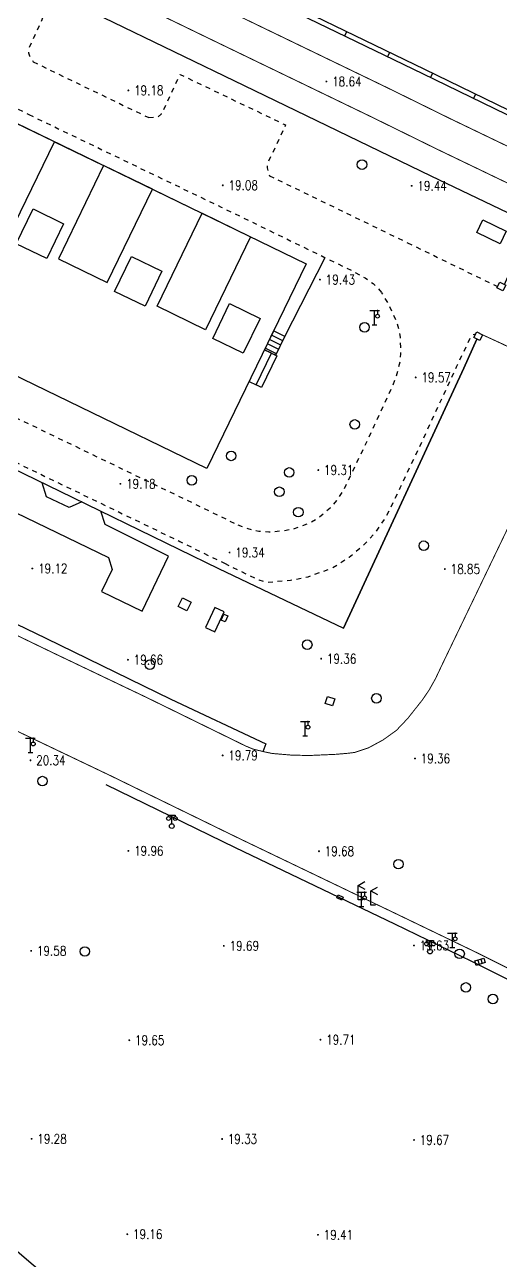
# Model space of a CAD drawing. Extents: x 404846 to 408477, y 3390929 to 3392894.
# Drawn here: x 407760.6 to 407810.4, y 3391611.7 to 3391741.2 of the extents above; entities that cross this region are included whole.
import ezdxf
from ezdxf.enums import TextEntityAlignment as Align

# ---------------------------------------------------------------- set-up
doc = ezdxf.new("R2010")
doc.units = 0
doc.header["$LTSCALE"] = 0.5
doc.header["$PDSIZE"] = 0.2
doc.linetypes.add('X6', pattern=[2, 1, -1])
doc.layers.get('0').update_dxf_attribs({"linetype": 'CONTINUOUS'})
doc.layers.add('ASSIST', color=7, linetype='CONTINUOUS', plot=False)
for name, color, linetype in [('DLDW', 11, 'CONTINUOUS'), ('DLSS', 4, 'CONTINUOUS'), ('DMTZ', 3, 'CONTINUOUS'), ('FZTZ', 7, 'CONTINUOUS'), ('GCD', 1, 'CONTINUOUS'), ('GXYZ', 2, 'CONTINUOUS'), ('JMD', 6, 'CONTINUOUS'), ('SXSS', 5, 'CONTINUOUS'), ('ZBTZ', 3, 'CONTINUOUS')]:
    doc.layers.add(name, color=color, linetype=linetype)
doc.styles.add('HZ', font='rs.shx', dxfattribs={"width": 0.8, "bigfont": 'hztxt.shx'})
doc.linetypes.add('10422', pattern='A,0.75,[150,AAA.SHX,S=0.5,R=0,X=0,Y=0.5],1.5,[177,AAA.SHX,S=1,R=0,X=0,Y=0.4],0.75', length=3)
doc.linetypes.add('1161', pattern='A,0,[149,AAA.SHX,S=0.15,R=0,X=0,Y=0],-1.6', length=1.6)
doc.linetypes.add('444', pattern='A,4.5,[145,AAA.SHX,S=1,R=0,X=0,Y=1],4.5,-0.5,[146,AAA.SHX,S=1,R=0,X=0,Y=0],-0.5', length=10)

# ---------------------------------------------------------------- blocks, each defined once
blk = doc.blocks.new('gc097')
for p, q in [((-0.7, 2), (-0.7, 2.3)), ((-0.7, 2.3), (0.7, 2.3)), ((0, 0.5), (0, 2.3)), ((0.7, 2.3), (0.7, 2))]:
    blk.add_line(p, q)
for centre, radius in [((-0.7, 1.6), 0.4), ((0, 0), 0.5), ((0.73, 1.6), 0.4)]:
    blk.add_circle(centre, radius)
blk = doc.blocks.new('gc052')
for p, q in [((0, 3), (1.39, 3.8)), ((0, 3), (1.39, 2.2)), ((0, 0), (0, 3)), ((1, 0), (0, 0))]:
    blk.add_line(p, q)
blk = doc.blocks.new('gc063')
for p, q in [((-1, 3), (1, 3)), ((0, 0), (0, 3)), ((0.6, 3), (0.6, 2.2)), ((-0.5, 0), (0.5, 0))]:
    blk.add_line(p, q)
blk.add_circle((0.6, 1.8), 0.4)
blk.add_point((0.6, 3))
blk.add_point((0.6, 3))
blk = doc.blocks.new('GC200')
at = {"linetype": 'Continuous', "const_width": 0.2, "flags": 128}
blk.add_lwpolyline([(-0.1, 0, 1), (0.1, 0, 1)], format="xyb", close=True, dxfattribs=at)
blk = doc.blocks.new('gc188')
blk.add_circle((0, 0), 1)
blk = doc.blocks.new('gc041')
for p, q in [((-1, 0.5), (1, 0.5)), ((-1, -0.5), (-1, 0.5)), ((-0.33, 0.5), (-0.33, -0.5)), ((0.33, 0.5), (0.33, -0.5)), ((1, 0.5), (1, -0.5)), ((1, -0.5), (-1, -0.5))]:
    blk.add_line(p, q)

msp = doc.modelspace()

# ---------------------------------------------------------------- linework, layer by layer
at = {"layer": 'ASSIST', "linetype": 'Continuous', "elevation": 20.198, "flags": 128}
msp.add_lwpolyline([(407786.909, 3391706.533), (407787.864, 3391708.501), (407786.671, 3391709.08), (407785.717, 3391707.111), (407786.909, 3391706.533)], close=True, dxfattribs=at)
at = {"layer": 'ASSIST', "linetype": 'Continuous', "elevation": 33.577, "flags": 128}
msp.add_lwpolyline([(407767.707, 3391605.855), (407749.178, 3391621.675), (407727.473, 3391640.048), (407717.63, 3391628.421), (407739.31, 3391610.068)], dxfattribs=at)
at = {"layer": 'DLSS', "linetype": 'X6', "flags": 128}
for points, elevation in [([(407704.903, 3391758.72), (407718.529, 3391752.332), (407734.862, 3391744.463), (407753.351, 3391735.554), (407761.021, 3391731.761)], 19.226), ([(407748.565, 3391743.587), (407749.291, 3391743.707), (407749.856, 3391743.874), (407750.044, 3391744.141), (407751.882, 3391748.029), (407762.861, 3391742.778), (407760.999, 3391738.691), (407760.968, 3391738.21), (407761.095, 3391737.904), (407761.47, 3391737.294)], 19.321), ([(407761.47, 3391737.294), (407763.308, 3391736.385)], 19.361), ([(407763.258, 3391736.41), (407773.576, 3391731.444)], 18.861), ([(407773.576, 3391731.444), (407774.535, 3391731.499), (407774.928, 3391731.845), (407775.166, 3391732.281), (407776.867, 3391735.971), (407787.918, 3391730.67), (407785.986, 3391726.503), (407785.987, 3391726.177), (407786.228, 3391725.346)], 19.112), ([(407761.021, 3391731.761), (407781.173, 3391722.062), (407794.929, 3391715.383), (407796.266, 3391714.64), (407797.101, 3391714.053), (407797.584, 3391713.576), (407798.018, 3391713.074)], 19.425), ([(407786.228, 3391725.346), (407800.718, 3391718.322)], 19.448), ([(407800.718, 3391718.322), (407810.152, 3391713.727)], 19.019), ([(407782.913, 3391688.771), (407783.976, 3391688.377), (407785.133, 3391688.112), (407786.171, 3391688.027), (407787.703, 3391688.157), (407788.877, 3391688.384), (407790.505, 3391688.98), (407791.487, 3391689.607), (407792.583, 3391690.534), (407793.312, 3391691.313), (407793.921, 3391692.219), (407795.221, 3391694.893), (407797.224, 3391699.152), (407799.148, 3391703.331), (407799.549, 3391704.304), (407799.936, 3391705.903), (407800.023, 3391706.675), (407799.999, 3391707.375), (407799.966, 3391708.434), (407799.822, 3391709.262), (407799.583, 3391710.013), (407798.673, 3391711.993), (407798.018, 3391713.074)], 19.035), ([(407781.513, 3391684.737), (407782.923, 3391684.05), (407785.135, 3391682.994), (407785.749, 3391682.8), (407786.179, 3391682.776), (407788.424, 3391682.966), (407790.283, 3391683.326), (407792.84, 3391684.262), (407794.599, 3391685.385), (407796.196, 3391686.736), (407797.419, 3391688.044), (407798.467, 3391689.601), (407799.943, 3391692.635), (407801.969, 3391696.944), (407803.947, 3391701.24), (407805.855, 3391705.34), (407807.343, 3391708.455), (407807.543, 3391708.692), (407807.858, 3391708.778)], 19.045), ([(407748.779, 3391705.251), (407778.668, 3391690.833), (407782.913, 3391688.771)], 19.199), ([(407746.945, 3391701.449), (407776.829, 3391687.034), (407781.513, 3391684.737)], 19.199)]:
    msp.add_lwpolyline(points, dxfattribs=dict(at, elevation=elevation))
at = {"layer": 'DLSS', "linetype": 'Continuous', "const_width": 0.1, "flags": 128}
for points, elevation in [([(407770.486, 3391748.156), (407782.305, 3391742.43), (407798.6, 3391734.564), (407805.282, 3391731.278)], 18.898), ([(407768.97, 3391745.026), (407780.791, 3391739.299), (407797.077, 3391731.437), (407803.747, 3391728.157)], 18.898), ([(407805.254, 3391731.292), (407817.758, 3391725.28), (407822.544, 3391722.926)], 18.694), ([(407803.747, 3391728.157), (407816.237, 3391722.152), (407821.523, 3391719.552)], 18.694), ([(407808.584, 3391708.671), (407810.59, 3391707.751), (407814.29, 3391705.954), (407814.851, 3391705.618), (407815.391, 3391705.175), (407815.776, 3391704.781), (407816.487, 3391703.63), (407816.654, 3391703.264), (407816.861, 3391702.401), (407816.946, 3391701.39), (407816.9, 3391700.694), (407816.825, 3391700.238), (407816.48, 3391699.367), (407810.893, 3391687.744), (407804.31, 3391674.064), (407803.653, 3391672.676)], 19.109), ([(407773.425, 3391670.647), (407763.691, 3391675.29), (407750.393, 3391681.71), (407737.616, 3391687.891)], 20.66), ([(407769.539, 3391662.5), (407759.786, 3391667.152), (407746.465, 3391673.583), (407733.734, 3391679.774)], 20.66), ([(407783.74, 3391665.593), (407784.538, 3391665.261), (407785.748, 3391664.973), (407786.525, 3391664.811), (407788.488, 3391664.644), (407790.349, 3391664.595), (407793.207, 3391664.723), (407794.481, 3391664.833), (407795.147, 3391664.915), (407796.614, 3391665.401), (407798.136, 3391666.224), (407799.539, 3391667.228), (407800.715, 3391668.465), (407802.263, 3391670.417), (407803.007, 3391671.517), (407803.653, 3391672.676)], 19.536), ([(407773.425, 3391670.647), (407783.74, 3391665.593)], 20.01), ([(407769.539, 3391662.5), (407783.077, 3391655.899), (407799.781, 3391647.884), (407807.875, 3391643.985), (407817.628, 3391639.124), (407822.978, 3391636.301), (407826.659, 3391634.245), (407831.507, 3391631.386), (407836.324, 3391628.038), (407840.218, 3391624.97), (407844.069, 3391621.647), (407847.483, 3391618.233)], 19.235)]:
    msp.add_lwpolyline(points, dxfattribs=dict(at, elevation=elevation))
at = {"layer": 'DMTZ', "linetype": '10422', "flags": 128}
for points, elevation in [([(407807.973, 3391708.229), (407806.615, 3391705.176), (407794.004, 3391677.927)], 19.5), ([(407734.06, 3391693.044), (407733.161, 3391691.186), (407741.161, 3391687.292), (407749.163, 3391683.437), (407756.528, 3391679.914), (407762.784, 3391676.902), (407775.904, 3391670.509)], 20.681)]:
    msp.add_lwpolyline(points, dxfattribs=dict(at, elevation=elevation))
at = {"layer": 'FZTZ', "linetype": 'Continuous', "flags": 128}
for points, elevation in [([(407808.608, 3391720.712), (407811.052, 3391719.55), (407810.423, 3391718.226), (407807.979, 3391719.388), (407808.608, 3391720.712)], 18.869), ([(407778.039, 3391680.668), (407777.586, 3391679.761), (407776.677, 3391680.216), (407777.13, 3391681.122), (407778.039, 3391680.668)], 19.282), ([(407780.519, 3391680.118), (407779.519, 3391678.021), (407780.496, 3391677.555), (407781.496, 3391679.651), (407780.519, 3391680.118)], 19.266), ([(407781.868, 3391679.233), (407781.6, 3391678.602), (407781.169, 3391678.785), (407781.437, 3391679.416), (407781.868, 3391679.233)], 20.504), ([(407792.305, 3391670.78), (407793.084, 3391670.536), (407792.85, 3391669.79), (407792.071, 3391670.034), (407792.305, 3391670.78)], 19.733), ([(407793.449, 3391650.003), (407793.97, 3391649.758), (407793.828, 3391649.456), (407793.307, 3391649.701), (407793.449, 3391650.003)], 20.758)]:
    msp.add_lwpolyline(points, close=True, dxfattribs=dict(at, elevation=elevation))
at = {"layer": 'JMD', "linetype": 'Continuous'}
for p, q in [((407786.671, 3391709.08), (407785.717, 3391707.111)), ((407787.864, 3391708.501), (407786.671, 3391709.08)), ((407787.209, 3391707.151), (407786.017, 3391707.73)), ((407787.427, 3391707.601), (407786.235, 3391708.18)), ((407787.646, 3391708.051), (407786.453, 3391708.63)), ((407786.909, 3391706.533), (407787.864, 3391708.501)), ((407786.991, 3391706.702), (407785.799, 3391707.28))]:
    msp.add_line(p, q, dxfattribs=at)
at = {"layer": 'JMD', "linetype": 'Continuous', "flags": 128}
for points, elevation in [([(407753.491, 3391733.867), (407790.086, 3391716.122), (407779.687, 3391694.676), (407700.19, 3391733.224), (407710.589, 3391754.671), (407748.356, 3391736.357)], 31.808), ([(407763.707, 3391728.914), (407768.852, 3391726.419)], 31.454), ([(407773.971, 3391723.936), (407779.232, 3391721.385)], 31.454), ([(407784.11, 3391703.797), (407784.858, 3391703.434), (407786.465, 3391706.749), (407785.717, 3391707.111)], 28.874), ([(407786.465, 3391706.749), (407787.018, 3391706.48), (407785.411, 3391703.166), (407784.858, 3391703.434)], 26.274)]:
    msp.add_lwpolyline(points, dxfattribs=dict(at, elevation=elevation))
at = {"layer": 'JMD', "linetype": '444', "flags": 128}
for points, elevation in [([(407803.202, 3391725.319), (407783.624, 3391734.768), (407768.871, 3391741.893)], 21.426), ([(407810.865, 3391713.953), (407813.62, 3391720.295), (407803.202, 3391725.319)], 21.429), ([(407780.903, 3391684.209), (407794.004, 3391677.927), (407806.615, 3391705.176), (407807.973, 3391708.229)], 21.426), ([(407745.578, 3391701.314), (407754.292, 3391697.1), (407764.252, 3391692.283), (407780.903, 3391684.209)], 21.424)]:
    msp.add_lwpolyline(points, dxfattribs=dict(at, elevation=elevation))
at = {"layer": 'JMD', "linetype": 'Continuous', "flags": 128}
for points, elevation in [([(407763.707, 3391728.914), (407758.584, 3391731.397), (407753.831, 3391721.595), (407758.954, 3391719.111), (407763.707, 3391728.914)], 34.274), ([(407773.971, 3391723.936), (407768.852, 3391726.419), (407764.119, 3391716.658), (407769.239, 3391714.176), (407773.971, 3391723.936)], 34.478), ([(407764.664, 3391720.323), (407762.891, 3391716.664), (407759.703, 3391718.209), (407761.475, 3391721.868), (407764.664, 3391720.323)], 32.062), ([(407784.242, 3391718.956), (407779.52, 3391709.216), (407774.46, 3391711.67), (407779.183, 3391721.409), (407784.242, 3391718.956)], 34.614), ([(407774.967, 3391715.334), (407773.194, 3391711.674), (407770.005, 3391713.22), (407771.778, 3391716.879), (407774.967, 3391715.334)], 32.062), ([(407810.391, 3391714.195), (407811.01, 3391713.879), (407810.705, 3391713.281), (407810.085, 3391713.597), (407810.391, 3391714.195)], 21.828), ([(407785.249, 3391710.405), (407783.476, 3391706.745), (407780.287, 3391708.291), (407782.06, 3391711.95), (407785.249, 3391710.405)], 32.442), ([(407807.965, 3391708.987), (407808.584, 3391708.671), (407808.279, 3391708.073), (407807.659, 3391708.389), (407807.965, 3391708.987)], 21.828)]:
    msp.add_lwpolyline(points, close=True, dxfattribs=dict(at, elevation=elevation))
at = {"layer": 'SXSS', "linetype": 'Continuous'}
for p, q in [((407794.336, 3391740.452), (407794.117, 3391740.003)), ((407798.834, 3391738.27), (407798.616, 3391737.821)), ((407803.333, 3391736.087), (407803.114, 3391735.638)), ((407807.828, 3391733.898), (407807.609, 3391733.449))]:
    msp.add_line(p, q, dxfattribs=at)
at = {"layer": 'SXSS', "linetype": '10422', "elevation": 22.711, "flags": 128}
msp.add_lwpolyline([(408167.848, 3391711.483), (408157.476, 3391726.378), (408130.272, 3391730.162), (408109.43, 3391732.777), (408091.82, 3391735.157), (408071.419, 3391737.794), (408059.48, 3391737.491), (408046.723, 3391737.157), (408031.232, 3391736.62), (408012.414, 3391736.025), (407989.08, 3391735.534), (407976.129, 3391735.177), (407961.858, 3391734.698), (407950.285, 3391734.295), (407935.828, 3391733.927), (407921.958, 3391733.47), (407904.519, 3391732.956), (407896.532, 3391732.751), (407883.695, 3391732.3), (407882.224, 3391732.279), (407881.045, 3391732.336), (407879.735, 3391732.54), (407878.82, 3391732.805), (407877.691, 3391733.198), (407874.913, 3391734.561), (407869.848, 3391736.967), (407861.22, 3391741.161), (407858.263, 3391742.638), (407857.031, 3391743.085), (407855.218, 3391743.384), (407853.823, 3391743.483), (407852.539, 3391743.322), (407851.336, 3391743.111), (407850.427, 3391742.807), (407847.129, 3391741.408), (407839.309, 3391737.985), (407831.439, 3391734.598), (407824.4, 3391731.534), (407821.958, 3391730.499), (407820.827, 3391730.159), (407819.422, 3391729.825), (407818.017, 3391729.735), (407817.038, 3391729.782), (407815.253, 3391730.102), (407813.891, 3391730.483), (407812.39, 3391731.121), (407802.305, 3391736.031), (407782.338, 3391745.715), (407762.961, 3391755.147), (407751.481, 3391760.623), (407739.004, 3391766.69), (407723.224, 3391774.352), (407710.911, 3391780.266)], dxfattribs=at)
at = {"layer": 'SXSS', "color": 7, "linetype": 'Continuous', "elevation": 22.711, "flags": 128}
msp.add_lwpolyline([(407812.597, 3391731.576), (407802.524, 3391736.481), (407782.557, 3391746.165), (407763.178, 3391755.597), (407751.698, 3391761.073), (407739.223, 3391767.14), (407723.441, 3391774.802), (407711.128, 3391780.717)], dxfattribs=at)
at = {"layer": 'ZBTZ', "linetype": '1161', "flags": 128}
for points, elevation in [([(407787.864, 3391708.501), (407792.08, 3391716.766)], 19.439), ([(407766.555, 3391691.166), (407765.254, 3391690.572), (407762.864, 3391691.714), (407762.41, 3391693.174)], 19.132), ([(407758.518, 3391690.599), (407769.347, 3391685.348), (407769.742, 3391684.1), (407768.63, 3391681.79), (407772.91, 3391679.734), (407775.652, 3391685.493), (407769.001, 3391688.809), (407768.577, 3391690.186)], 19.179), ([(407775.904, 3391670.509), (407785.852, 3391665.838), (407785.538, 3391664.981)], 19.783), ([(407769.084, 3391661.567), (407782.625, 3391654.964), (407799.331, 3391646.948), (407807.418, 3391643.053), (407817.154, 3391638.2), (407822.482, 3391635.388), (407826.142, 3391633.344), (407830.946, 3391630.511), (407835.706, 3391627.203), (407839.557, 3391624.168), (407843.362, 3391620.886), (407846.693, 3391617.542)], 19.256)]:
    msp.add_lwpolyline(points, dxfattribs=dict(at, elevation=elevation))

# ---------------------------------------------------------------- block references
at = {"layer": 'DLDW', "linetype": 'Continuous', "xscale": 0.5, "yscale": 0.5}
for p in [(407775.998, 3391657.198, 20.074), (407803.063, 3391644.056, 19.594)]:
    msp.add_blockref('gc097', p, dxfattribs=at)
at = {"layer": 'DLSS', "linetype": 'Continuous', "xscale": 0.5, "yscale": 0.5}
for name, p in [('gc063', (407797.256, 3391709.726, 18.938)), ('gc063', (407789.973, 3391666.673, 19.426)), ('gc063', (407761.178, 3391664.907, 20.406)), ('gc052', (407795.521, 3391649.489, 19.606)), ('gc052', (407796.855, 3391648.918, 19.606)), ('gc063', (407795.892, 3391648.788, 19.606)), ('gc063', (407805.406, 3391644.492, 19.606))]:
    msp.add_blockref(name, p, dxfattribs=at)
at = {"layer": 'GCD', "linetype": 'Continuous'}
ref = msp.add_blockref('GC200', (407792.207, 3391735.22, 18.64), dxfattribs=dict(at, xscale=0.5, yscale=0.5, zscale=0.5))
ref.add_attrib('height', '18.64', dxfattribs={"linetype": 'Continuous', "height": 1, "style": 'HZ', "width": 0.8}).set_placement((407792.807, 3391735.22, 18.64), align=Align.MIDDLE_LEFT)
ref = msp.add_blockref('GC200', (407771.448, 3391734.289, 19.18), dxfattribs=dict(at, xscale=0.5, yscale=0.5, zscale=0.5))
ref.add_attrib('height', '19.18', dxfattribs={"linetype": 'Continuous', "height": 1, "style": 'HZ', "width": 0.8}).set_placement((407772.048, 3391734.289, 19.18), align=Align.MIDDLE_LEFT)
ref = msp.add_blockref('GC200', (407781.342, 3391724.345, 19.08), dxfattribs=dict(at, xscale=0.5, yscale=0.5, zscale=0.5))
ref.add_attrib('height', '19.08', dxfattribs={"linetype": 'Continuous', "height": 1, "style": 'HZ', "width": 0.8}).set_placement((407781.942, 3391724.345, 19.08), align=Align.MIDDLE_LEFT)
ref = msp.add_blockref('GC200', (407801.143, 3391724.287, 19.444), dxfattribs=dict(at, xscale=0.5, yscale=0.5, zscale=0.5))
ref.add_attrib('height', '19.44', dxfattribs={"linetype": 'Continuous', "height": 1, "style": 'HZ', "width": 0.8}).set_placement((407801.743, 3391724.287, 19.444), align=Align.MIDDLE_LEFT)
ref = msp.add_blockref('GC200', (407791.531, 3391714.461, 19.426), dxfattribs=dict(at, xscale=0.5, yscale=0.5, zscale=0.5))
ref.add_attrib('height', '19.43', dxfattribs={"linetype": 'Continuous', "height": 1, "style": 'HZ', "width": 0.8}).set_placement((407792.131, 3391714.461, 19.426), align=Align.MIDDLE_LEFT)
ref = msp.add_blockref('GC200', (407801.566, 3391704.218, 19.566), dxfattribs=dict(at, xscale=0.5, yscale=0.5, zscale=0.5))
ref.add_attrib('height', '19.57', dxfattribs={"linetype": 'Continuous', "height": 1, "style": 'HZ', "width": 0.8}).set_placement((407802.166, 3391704.218, 19.566), align=Align.MIDDLE_LEFT)
ref = msp.add_blockref('GC200', (407791.356, 3391694.507, 19.313), dxfattribs=dict(at, xscale=0.5, yscale=0.5, zscale=0.5))
ref.add_attrib('height', '19.31', dxfattribs={"linetype": 'Continuous', "height": 1, "style": 'HZ', "width": 0.8}).set_placement((407791.956, 3391694.507, 19.313), align=Align.MIDDLE_LEFT)
ref = msp.add_blockref('GC200', (407770.613, 3391693.064, 19.18), dxfattribs=dict(at, xscale=0.5, yscale=0.5, zscale=0.5))
ref.add_attrib('height', '19.18', dxfattribs={"linetype": 'Continuous', "height": 1, "style": 'HZ', "width": 0.8}).set_placement((407771.213, 3391693.064, 19.18), align=Align.MIDDLE_LEFT)
ref = msp.add_blockref('GC200', (407782.052, 3391685.872, 19.342), dxfattribs=dict(at, xscale=0.5, yscale=0.5, zscale=0.5))
ref.add_attrib('height', '19.34', dxfattribs={"linetype": 'Continuous', "height": 1, "style": 'HZ', "width": 0.8}).set_placement((407782.652, 3391685.872, 19.342), align=Align.MIDDLE_LEFT)
ref = msp.add_blockref('GC200', (407761.384, 3391684.196, 19.12), dxfattribs=dict(at, xscale=0.5, yscale=0.5, zscale=0.5))
ref.add_attrib('height', '19.12', dxfattribs={"linetype": 'Continuous', "height": 1, "style": 'HZ', "width": 0.8}).set_placement((407761.984, 3391684.196, 19.12), align=Align.MIDDLE_LEFT)
ref = msp.add_blockref('GC200', (407804.622, 3391684.133, 18.848), dxfattribs=dict(at, xscale=0.5, yscale=0.5, zscale=0.5))
ref.add_attrib('height', '18.85', dxfattribs={"linetype": 'Continuous', "height": 1, "style": 'HZ', "width": 0.8}).set_placement((407805.222, 3391684.133, 18.848), align=Align.MIDDLE_LEFT)
ref = msp.add_blockref('GC200', (407771.4, 3391674.63, 19.658), dxfattribs=dict(at, xscale=0.5, yscale=0.5, zscale=0.5))
ref.add_attrib('height', '19.66', dxfattribs={"linetype": 'Continuous', "height": 1, "style": 'HZ', "width": 0.8}).set_placement((407772, 3391674.63, 19.658), align=Align.MIDDLE_LEFT)
ref = msp.add_blockref('GC200', (407791.654, 3391674.742, 19.355), dxfattribs=dict(at, xscale=0.5, yscale=0.5, zscale=0.5))
ref.add_attrib('height', '19.36', dxfattribs={"linetype": 'Continuous', "height": 1, "style": 'HZ', "width": 0.8}).set_placement((407792.254, 3391674.742, 19.355), align=Align.MIDDLE_LEFT)
ref = msp.add_blockref('GC200', (407781.332, 3391664.61, 19.788), dxfattribs=dict(at, xscale=0.5, yscale=0.5, zscale=0.5))
ref.add_attrib('height', '19.79', dxfattribs={"linetype": 'Continuous', "height": 1, "style": 'HZ', "width": 0.8}).set_placement((407781.932, 3391664.61, 19.788), align=Align.MIDDLE_LEFT)
ref = msp.add_blockref('GC200', (407761.184, 3391664.096, 20.34), dxfattribs=dict(at, xscale=0.5, yscale=0.5, zscale=0.5))
ref.add_attrib('height', '20.34', dxfattribs={"linetype": 'Continuous', "height": 1, "style": 'HZ', "width": 0.8}).set_placement((407761.784, 3391664.096, 20.34), align=Align.MIDDLE_LEFT)
ref = msp.add_blockref('GC200', (407801.49, 3391664.279, 19.355), dxfattribs=dict(at, xscale=0.5, yscale=0.5, zscale=0.5))
ref.add_attrib('height', '19.36', dxfattribs={"linetype": 'Continuous', "height": 1, "style": 'HZ', "width": 0.8}).set_placement((407802.09, 3391664.279, 19.355), align=Align.MIDDLE_LEFT)
ref = msp.add_blockref('GC200', (407771.449, 3391654.603, 19.964), dxfattribs=dict(at, xscale=0.5, yscale=0.5, zscale=0.5))
ref.add_attrib('height', '19.96', dxfattribs={"linetype": 'Continuous', "height": 1, "style": 'HZ', "width": 0.8}).set_placement((407772.049, 3391654.603, 19.964), align=Align.MIDDLE_LEFT)
ref = msp.add_blockref('GC200', (407791.427, 3391654.567, 19.676), dxfattribs=dict(at, xscale=0.5, yscale=0.5, zscale=0.5))
ref.add_attrib('height', '19.68', dxfattribs={"linetype": 'Continuous', "height": 1, "style": 'HZ', "width": 0.8}).set_placement((407792.027, 3391654.567, 19.676), align=Align.MIDDLE_LEFT)
ref = msp.add_blockref('GC200', (407761.257, 3391644.131, 19.584), dxfattribs=dict(at, xscale=0.5, yscale=0.5, zscale=0.5))
ref.add_attrib('height', '19.58', dxfattribs={"linetype": 'Continuous', "height": 1, "style": 'HZ', "width": 0.8}).set_placement((407761.857, 3391644.131, 19.584), align=Align.MIDDLE_LEFT)
ref = msp.add_blockref('GC200', (407781.452, 3391644.653, 19.692), dxfattribs=dict(at, xscale=0.5, yscale=0.5, zscale=0.5))
ref.add_attrib('height', '19.69', dxfattribs={"linetype": 'Continuous', "height": 1, "style": 'HZ', "width": 0.8}).set_placement((407782.052, 3391644.653, 19.692), align=Align.MIDDLE_LEFT)
ref = msp.add_blockref('GC200', (407801.381, 3391644.686, 19.628), dxfattribs=dict(at, xscale=0.5, yscale=0.5, zscale=0.5))
ref.add_attrib('height', '19.63', dxfattribs={"linetype": 'Continuous', "height": 1, "style": 'HZ', "width": 0.8}).set_placement((407801.981, 3391644.686, 19.628), align=Align.MIDDLE_LEFT)
ref = msp.add_blockref('GC200', (407771.543, 3391634.763, 19.648), dxfattribs=dict(at, xscale=0.5, yscale=0.5, zscale=0.5))
ref.add_attrib('height', '19.65', dxfattribs={"linetype": 'Continuous', "height": 1, "style": 'HZ', "width": 0.8}).set_placement((407772.143, 3391634.763, 19.648), align=Align.MIDDLE_LEFT)
ref = msp.add_blockref('GC200', (407791.579, 3391634.817, 19.708), dxfattribs=dict(at, xscale=0.5, yscale=0.5, zscale=0.5))
ref.add_attrib('height', '19.71', dxfattribs={"linetype": 'Continuous', "height": 1, "style": 'HZ', "width": 0.8}).set_placement((407792.179, 3391634.817, 19.708), align=Align.MIDDLE_LEFT)
ref = msp.add_blockref('GC200', (407761.302, 3391624.428, 19.28), dxfattribs=dict(at, xscale=0.5, yscale=0.5, zscale=0.5))
ref.add_attrib('height', '19.28', dxfattribs={"linetype": 'Continuous', "height": 1, "style": 'HZ', "width": 0.8}).set_placement((407761.902, 3391624.428, 19.28), align=Align.MIDDLE_LEFT)
ref = msp.add_blockref('GC200', (407781.268, 3391624.413, 19.326), dxfattribs=dict(at, xscale=0.5, yscale=0.5, zscale=0.5))
ref.add_attrib('height', '19.33', dxfattribs={"linetype": 'Continuous', "height": 1, "style": 'HZ', "width": 0.8}).set_placement((407781.868, 3391624.413, 19.326), align=Align.MIDDLE_LEFT)
ref = msp.add_blockref('GC200', (407801.387, 3391624.312, 19.669), dxfattribs=dict(at, xscale=0.5, yscale=0.5, zscale=0.5))
ref.add_attrib('height', '19.67', dxfattribs={"linetype": 'Continuous', "height": 1, "style": 'HZ', "width": 0.8}).set_placement((407801.987, 3391624.312, 19.669), align=Align.MIDDLE_LEFT)
ref = msp.add_blockref('GC200', (407771.332, 3391614.436, 19.16), dxfattribs=dict(at, xscale=0.5, yscale=0.5, zscale=0.5))
ref.add_attrib('height', '19.16', dxfattribs={"linetype": 'Continuous', "height": 1, "style": 'HZ', "width": 0.8}).set_placement((407771.932, 3391614.436, 19.16), align=Align.MIDDLE_LEFT)
ref = msp.add_blockref('GC200', (407791.318, 3391614.377, 19.408), dxfattribs=dict(at, xscale=0.5, yscale=0.5, zscale=0.5))
ref.add_attrib('height', '19.41', dxfattribs={"linetype": 'Continuous', "height": 1, "style": 'HZ', "width": 0.8}).set_placement((407791.918, 3391614.377, 19.408), align=Align.MIDDLE_LEFT)
at = {"layer": 'GXYZ', "linetype": 'Continuous', "xscale": 0.5, "yscale": 0.5}
for p in [(407795.937, 3391726.514, 19.458), (407796.202, 3391709.467, 18.798), (407795.176, 3391699.291, 18.821), (407782.222, 3391695.99, 18.821), (407788.306, 3391694.261, 18.89), (407778.095, 3391693.434, 18.821), (407787.272, 3391692.236, 18.844), (407789.265, 3391690.096, 19.004), (407802.411, 3391686.58, 19.019), (407790.198, 3391676.209, 19.048), (407773.701, 3391674.119, 19.965), (407797.446, 3391670.589, 19.219), (407762.441, 3391661.917, 20.275), (407799.756, 3391653.212, 19.185), (407766.882, 3391644.066, 19.393), (407806.166, 3391643.817, 19.322), (407806.824, 3391640.298, 19.345), (407809.66, 3391639.081, 19.368)]:
    msp.add_blockref('gc188', p, dxfattribs=at)
at = {"layer": 'GXYZ', "linetype": 'Continuous', "xscale": 0.5, "yscale": 0.5, "rotation": 18.0584104186525}
msp.add_blockref('gc041', (407808.303, 3391642.983, 19.173), dxfattribs=at)

doc.saveas('drawing.dxf')
